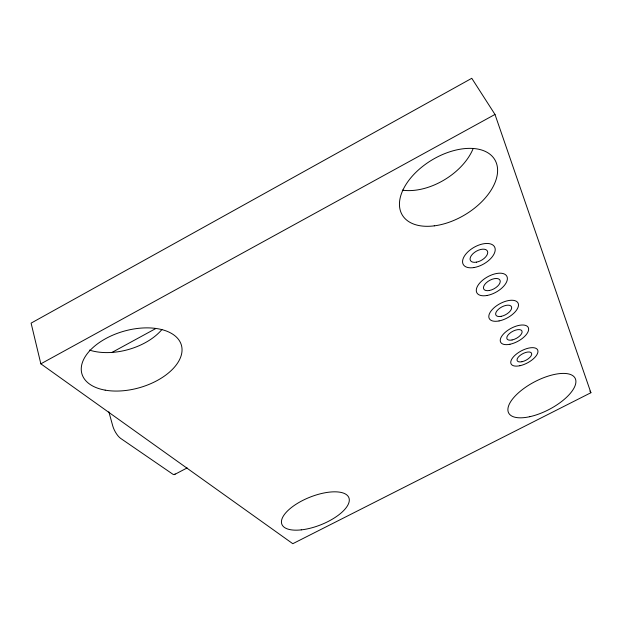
<?xml version="1.0" encoding="UTF-8"?>
<svg xmlns="http://www.w3.org/2000/svg" width="622" height="622" viewBox="0 0 622 622"><rect width="100%" height="100%" fill="white"/><g stroke="black" fill="none" stroke-linecap="round" stroke-linejoin="round"><path stroke-width="0.93" d="M40.85 363.831L494.988 114.44L471.779 78.302L31.1 323.129L40.85 363.831L292.799 543.698L590.9 392.731L494.988 114.44M112.131 352.34L155.547 328.665M174.549 474.516L187.144 467.915M589.92 391.075L590.9 392.731M108.85 411.78L112.722 425.829A10.59 3.592 61.6 0 0 120.629 438.378L172.597 474.042A9.734 3.024 62.7 0 0 175.093 473.863M473.132 148.596A52.473 32.818 -31.5 0 1 402.333 190.153M161.907 329.559A50.46 30.144 -15.5 0 1 89.467 350.1M519.938 365.713A15.006 6.749 -28.1 0 0 537.719 350.1A15.006 6.749 -28.1 0 0 515.413 354.89A15.006 6.749 -28.1 0 0 519.938 365.713M509.939 344.261A15.651 7.332 -28.3 0 0 528.358 327.701A15.651 7.332 -28.3 0 0 505.025 332.498A15.651 7.332 -28.3 0 0 509.939 344.261M499.062 320.936A16.351 8 -28.7 0 0 518.165 303.303A16.351 8 -28.7 0 0 493.697 308.1A16.351 8 -28.7 0 0 499.062 320.936M487.189 295.458A17.113 8.755 -29.1 0 0 507.016 276.627A17.113 8.755 -29.1 0 0 481.311 281.393A17.113 8.755 -29.1 0 0 487.189 295.458M474.166 267.522A17.96 9.633 -29.5 0 0 494.778 247.346A17.96 9.633 -29.5 0 0 467.697 252.058A17.96 9.633 -29.5 0 0 474.166 267.522M301.235 529.874A36.053 14.842 -21.7 0 0 349.167 498.673A36.053 14.842 -21.7 0 0 295.699 504.481A36.053 14.842 -21.7 0 0 301.235 529.874M529.796 416.693A37.491 15.604 -27.6 0 0 575.482 379.047A37.491 15.604 -27.6 0 0 520.435 391.129A37.491 15.604 -27.6 0 0 529.796 416.693M434.249 225.856A53.904 31.979 -30.9 0 0 496.34 162.948A53.904 31.979 -30.9 0 0 414.983 173.25A53.904 31.979 -30.9 0 0 434.249 225.856M105.149 390.134A51.774 29.304 -16.1 0 0 182.021 350.707A51.774 29.304 -16.1 0 0 107.769 337.521A51.774 29.304 -16.1 0 0 105.149 390.134M476.405 262.157A9.703 5.201 -29.5 0 0 487.477 251.226A9.703 5.201 -29.5 0 0 472.813 253.846A9.703 5.201 -29.5 0 0 476.405 262.157M489.39 290.497A9.252 4.735 -29.1 0 0 500.041 280.304A9.252 4.735 -29.1 0 0 486.124 282.94A9.252 4.735 -29.1 0 0 489.39 290.497M501.223 316.334A8.84 4.323 -28.7 0 0 511.494 306.786A8.84 4.323 -28.7 0 0 498.245 309.437A8.84 4.323 -28.7 0 0 501.223 316.334M512.062 339.985A8.459 3.965 -28.3 0 0 521.967 331.021A8.459 3.965 -28.3 0 0 509.325 333.664A8.459 3.965 -28.3 0 0 512.062 339.985M522.013 361.716A8.109 3.646 -28.1 0 0 531.585 353.265A8.109 3.646 -28.1 0 0 519.502 355.901A8.109 3.646 -28.1 0 0 522.013 361.716"/></g></svg>
